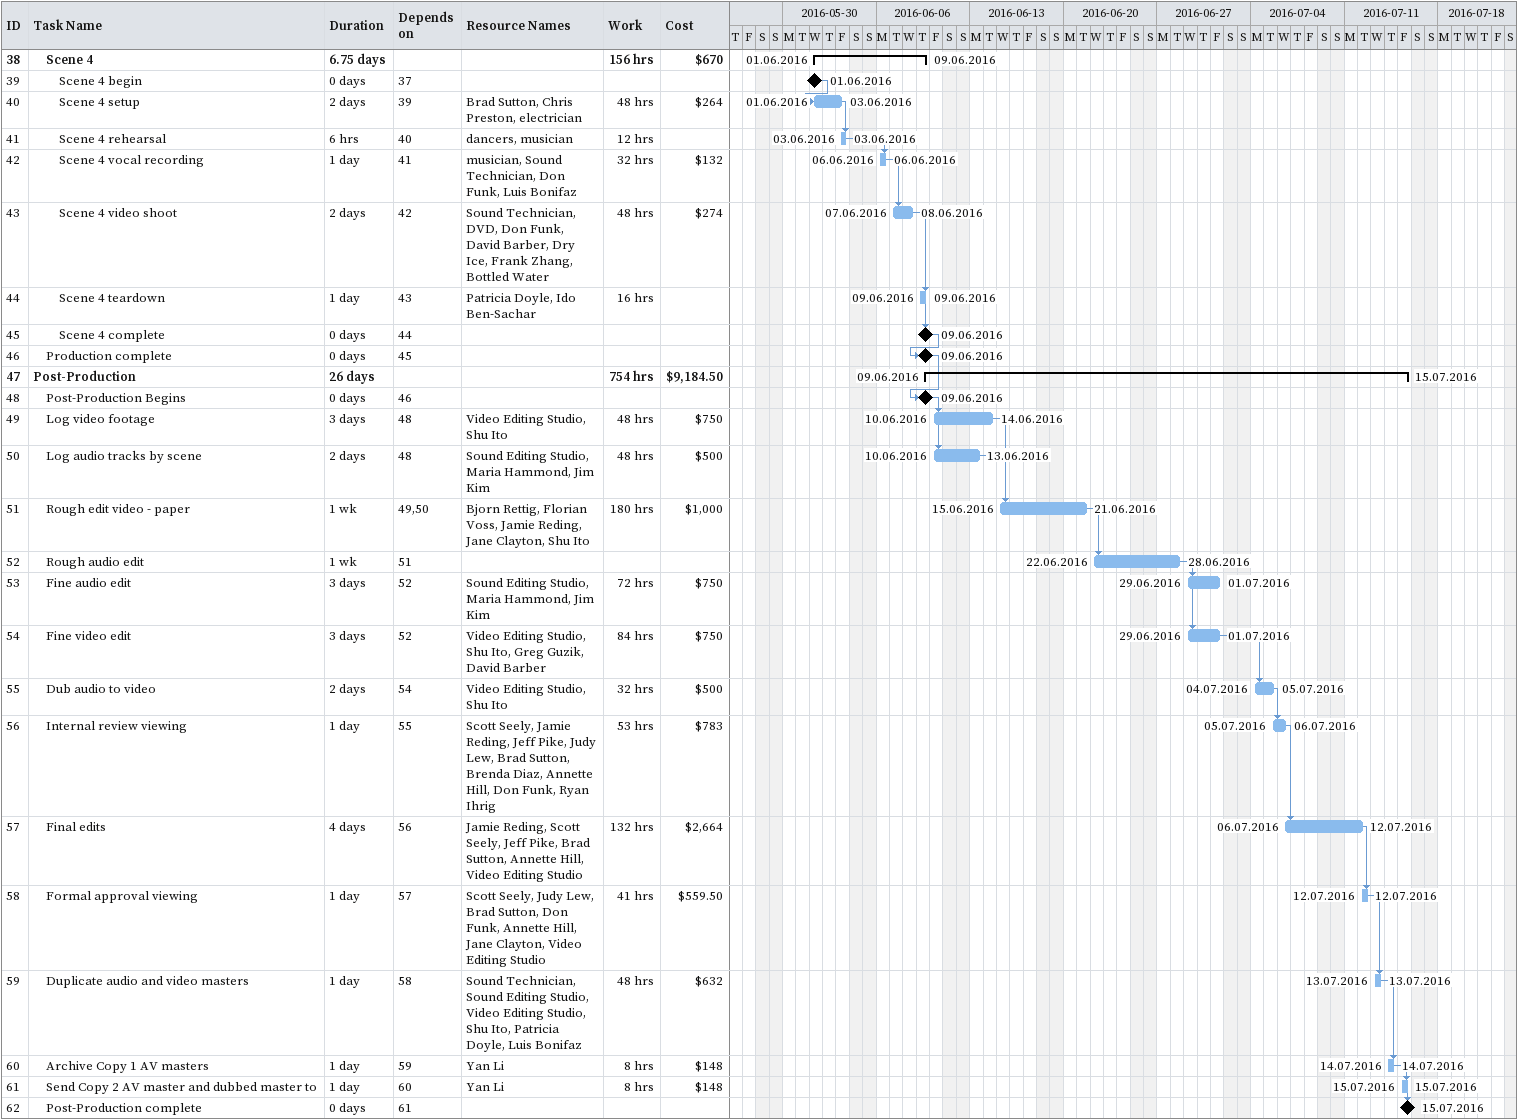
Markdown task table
| ID | Level | Task | Duration | Start | Finish | Predecessors | Resources | Work (h) | Cost ($) |
|---|---|---|---|---|---|---|---|---|---|
| 38 | 2 | **Scene 4** | 6.75d | 2016-06-01 | 2016-06-09 |  |  | 156 | 670 |
| 39 | 3 | Scene 4 begin | 0d | 2016-06-01 | 2016-06-01 | 37 |  |  |  |
| 40 | 3 | Scene 4 setup | 2d | 2016-06-01 | 2016-06-03 | 39 | Brad Sutton, Chris Preston, electrician | 48 | 264 |
| 41 | 3 | Scene 4 rehearsal | 6h | 2016-06-03 | 2016-06-03 | 40 | dancers, musician | 12 |  |
| 42 | 3 | Scene 4 vocal recording | 1d | 2016-06-06 | 2016-06-06 | 41 | musician, Sound Technician, Don Funk, Luis Bonifaz | 32 | 132 |
| 43 | 3 | Scene 4 video shoot | 2d | 2016-06-07 | 2016-06-08 | 42 | Sound Technician, DVD, Don Funk, David Barber, Dry Ice, Frank Zhang, Bottled Water | 48 | 274 |
| 44 | 3 | Scene 4 teardown | 1d | 2016-06-09 | 2016-06-09 | 43 | Patricia Doyle, Ido Ben-Sachar | 16 |  |
| 45 | 3 | Scene 4 complete | 0d | 2016-06-09 | 2016-06-09 | 44 |  |  |  |
| 46 | 2 | Production complete | 0d | 2016-06-09 | 2016-06-09 | 45 |  |  |  |
| 47 | 1 | **Post-Production** | 26d | 2016-06-09 | 2016-07-15 |  |  | 754 | 9184.50 |
| 48 | 2 | Post-Production Begins | 0d | 2016-06-09 | 2016-06-09 | 46 |  |  |  |
| 49 | 2 | Log video footage | 3d | 2016-06-10 | 2016-06-14 | 48 | Video Editing Studio, Shu Ito | 48 | 750 |
| 50 | 2 | Log audio tracks by scene | 2d | 2016-06-10 | 2016-06-13 | 48 | Sound Editing Studio, Maria Hammond, Jim Kim | 48 | 500 |
| 51 | 2 | Rough edit video - paper | 1w | 2016-06-15 | 2016-06-21 | 49, 50 | Bjorn Rettig, Florian Voss, Jamie Reding, Jane Clayton, Shu Ito | 180 | 1000 |
| 52 | 2 | Rough audio edit | 1w | 2016-06-22 | 2016-06-28 | 51 |  |  |  |
| 53 | 2 | Fine audio edit | 3d | 2016-06-29 | 2016-07-01 | 52 | Sound Editing Studio, Maria Hammond, Jim Kim | 72 | 750 |
| 54 | 2 | Fine video edit | 3d | 2016-06-29 | 2016-07-01 | 52 | Video Editing Studio, Shu Ito, Greg Guzik, David Barber | 84 | 750 |
| 55 | 2 | Dub audio to video | 2d | 2016-07-04 | 2016-07-05 | 54 | Video Editing Studio, Shu Ito | 32 | 500 |
| 56 | 2 | Internal review viewing | 1d | 2016-07-05 | 2016-07-06 | 55 | Scott Seely, Jamie Reding, Jeff Pike, Judy Lew, Brad Sutton, Brenda Diaz, Annette Hill, Don Funk, Ryan Ihrig | 53 | 783 |
| 57 | 2 | Final edits | 4d | 2016-07-06 | 2016-07-12 | 56 | Jamie Reding, Scott Seely, Jeff Pike, Brad Sutton, Annette Hill, Video Editing Studio | 132 | 2664 |
| 58 | 2 | Formal approval viewing | 1d | 2016-07-12 | 2016-07-12 | 57 | Scott Seely, Judy Lew, Brad Sutton, Don Funk, Annette Hill, Jane Clayton, Video Editing Studio | 41 | 559.50 |
| 59 | 2 | Duplicate audio and video masters | 1d | 2016-07-13 | 2016-07-13 | 58 | Sound Technician, Sound Editing Studio, Video Editing Studio, Shu Ito, Patricia Doyle, Luis Bonifaz | 48 | 632 |
| 60 | 2 | Archive Copy 1 AV masters | 1d | 2016-07-14 | 2016-07-14 | 59 | Yan Li | 8 | 148 |
| 61 | 2 | Send Copy 2 AV master and dubbed master to | 1d | 2016-07-15 | 2016-07-15 | 60 | Yan Li | 8 | 148 |
| 62 | 2 | Post-Production complete | 0d | 2016-07-15 | 2016-07-15 | 61 |  |  |  |
